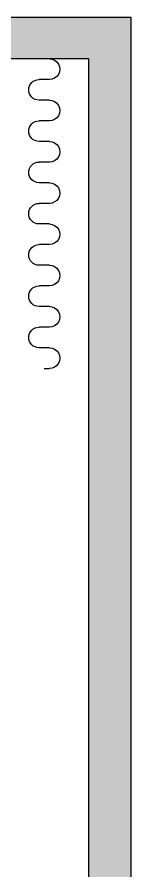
# Model space of a CAD drawing. Extents: x 422240 to 534325, y -8262 to 172635.
# Drawn here: x 468532 to 468803, y 86996 to 89037 of the extents above; entities that cross this region are included whole.
import ezdxf

# ---------------------------------------------------------------- set-up
doc = ezdxf.new("R2010")
doc.units = 0
doc.header["$LTSCALE"] = 1000
doc.header["$MEASUREMENT"] = 0
for name, color, linetype in [('DS-DRAPERY', 32, 'Continuous'), ('WALL', 255, 'Continuous'), ('活动家具', 7, 'Continuous')]:
    doc.layers.add(name, color=color, linetype=linetype)

# ---------------------------------------------------------------- blocks, each defined once
blk = doc.blocks.new('B14-1')
for p, q in [((-933.2, 124), (-933.2, 148)), ((-837.2, 148), (-837.2, 100)), ((-741.2, 148), (-741.2, 100)), ((-645.2, 148), (-645.2, 100)), ((-549.2, 148), (-549.2, 100)), ((-453.2, 148), (-453.2, 100)), ((-357.2, 148), (-357.2, 100)), ((-261.2, 148), (-261.2, 100)), ((-165.2, 148), (-165.2, 100)), ((-69.2, 148), (-69.2, 100)), ((26.8, 148), (26.8, 100)), ((122.8, 148), (122.8, 100)), ((218.8, 148), (218.8, 100)), ((314.8, 148), (314.8, 100)), ((410.8, 148), (410.8, 100)), ((506.8, 148), (506.8, 100))]:
    blk.add_line(p, q)
blk.add_lwpolyline([(-933.2, 124, 0, 0, 0), (-1136.7, 124, 90, 0, 0), (-1244.7, 124, 0, 0, 0)], format="xyseb")
for centre, start, end in [((-885.2, 148), 360, 180.0002), ((-693.2, 148), 360, 180.0002), ((-501.2, 148), 360, 180.0002), ((-309.2, 148), 360, 180.0002), ((-117.2, 148), 360, 180.0002), ((74.8, 148), 0, 180.0002), ((266.8, 148), 0, 180.0002), ((458.8, 148), 0, 180.0002), ((-789.2, 100), 180, 360), ((-597.2, 100), 180, 360), ((-405.2, 100), 180, 360), ((-213.2, 100), 180, 360), ((-21.2, 100), 180, 0), ((170.8, 100), 180, 0), ((362.8, 100), 180, 0)]:
    blk.add_arc(centre, 48, start, end)

msp = doc.modelspace()

# ---------------------------------------------------------------- hatches: boundary and pattern name
at = {"layer": '活动家具'}
h = msp.add_hatch(dxfattribs=at)
h.set_pattern_fill('钢筋混凝土', color=251, scale=10, angle=180)
h.set_pattern_definition([(225, (452069.068, 99288.265), (17.67767, -17.67767), []), (230, (452069.07, 99288.265), (-71.72602, 6.27521), [7.5, -82.5]), (175, (452069.07, 99288.265), (13.87513, -75.21921), [6, -66]), (280.4514, (452063.09, 99288.79), (-57.85094, -68.94395), [6.37402, -70.1142]), (226.1842, (452069.07, 99268.265), (-106.7241, 16.5519), [11.25, -123.75]), (276.6356, (452060.17, 99269.64), (-93.46627, -97.4118), [9.56103, -105.1713]), (171.1842, (452069.07, 99268.26), (-93.4662, -97.41186), [9, -99]), (201, (452059.07, 99273.265), (-59.6907, 40.26189), [7.5, -82.5]), (146, (452059.07, 99273.265), (-24.33153, -72.515), [6, -66]), (251.4514, (452054.09, 99276.62), (-84.02226, -32.25305), [6.37402, -70.1142]), (217.5, (452069.068, 99288.265), (-1.215986, -33.289385), [0, -65.2, 0, -67, 0, -66.25]), (187.5, (452069.068, 99288.265), (-26.306954, -39.44117), [0, -38.2, 0, -63.7, 0, -25.25]), (147.5, (452091.368, 99288.265), (-53.382244, 2.255487), [0, -25, 0, -78, 0, -103.5]), (137.5, (452101.368, 99288.265), (-58.31862, -10.0105), [0, -32.5, 0, -51.8, 0, -73.5])])
h.paths.add_polyline_path([(468703.3, 85809.9), (464303.3, 85809.9), (464303.3, 85909.9), (464203.3, 85909.9), (464203.3, 85709.9), (468803.3, 85709.9), (468803.3, 89037.1), (464203.3, 89037.1), (464203.3, 86709.9), (464303.3, 86709.9), (464303.3, 88937.1), (468703.3, 88937.1)])

# ---------------------------------------------------------------- linework, layer by layer
at = {"layer": 'WALL'}
msp.add_lwpolyline([(464203.3, 86709.9), (464203.3, 89037.1), (468803.3, 89037.1), (468803.3, 85709.9), (464203.3, 85709.9), (464203.3, 85909.9), (464303.3, 85909.9), (464303.3, 85809.9), (468703.3, 85809.9), (468703.3, 88937.1), (464303.3, 88937.1), (464303.3, 86709.9)], dxfattribs=at)

# ---------------------------------------------------------------- block references
at = {"layer": 'DS-DRAPERY', "xscale": -0.5138421538021635, "yscale": 0.5138421538021635, "zscale": 0.5138421538021635, "rotation": 270}
msp.add_blockref('B14-1', (468532.7, 88676.6), dxfattribs=at)

doc.saveas('drawing.dxf')
